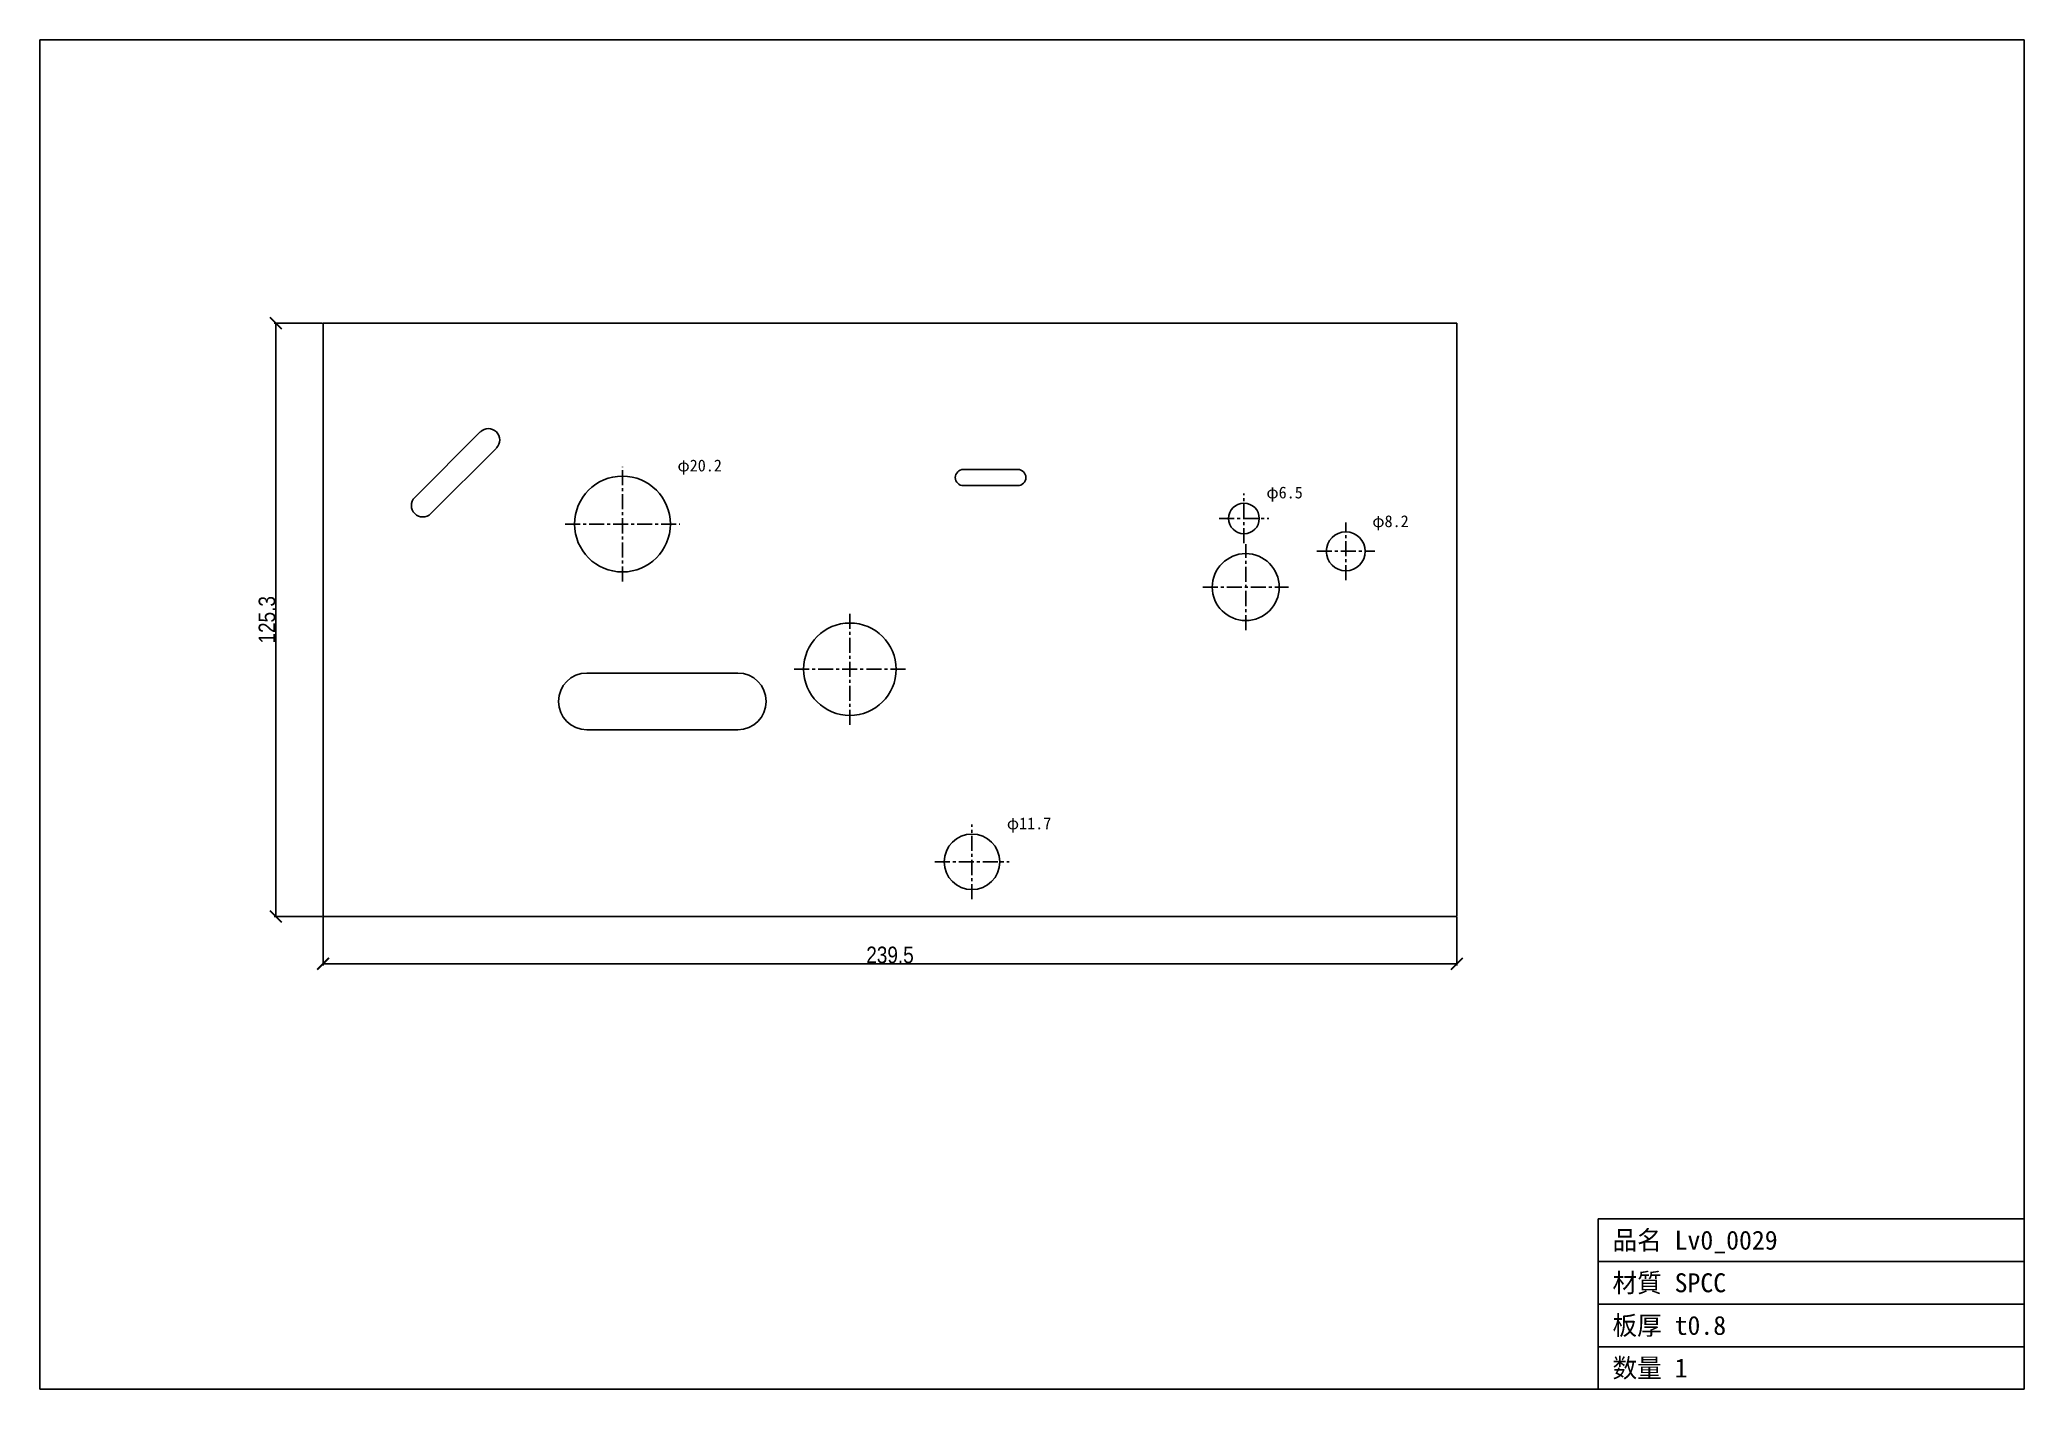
# Model space of a CAD drawing. Header units: millimetres. Extents: x -60 to 359, y -100 to 185.
import ezdxf

# ---------------------------------------------------------------- set-up
doc = ezdxf.new("R2010")
doc.units = ezdxf.units.MM
doc.linetypes.add('CENTER', pattern=[5.08, 3.175, -0.635, 0.635, -0.635])
doc.styles.add('OpenSansCondensed-Light', font='OpenSansCondensed-Light.ttf')
doc.dimstyles.new('EZDXF', dxfattribs={"dimtxt": 0.25, "dimasz": 0.175, "dimexe": 0.375, "dimexo": 0.125, "dimgap": 0.1, "dimtad": 1, "dimlfac": 100, "dimzin": 12, "dimdsep": 46, "dimtxsty": 'OpenSansCondensed-Light', "dimblk": 'ARCHTICK', "dimcen": 2.5, "dimazin": 3, "dimtfac": 0.5, "dimtmove": 2, "dimatfit": 3})

# ---------------------------------------------------------------- blocks, each defined once
blk = doc.blocks.new('HOLE_D6_48')
blk.add_circle((0, 0), 3.24)
blk = doc.blocks.new('_ARCHTICK')
at = {"color": 0, "linetype": 'BYBLOCK', "const_width": 0.15}
blk.add_lwpolyline([(-0.5, -0.5), (0.5, 0.5)], dxfattribs=at)

msp = doc.modelspace()

# ---------------------------------------------------------------- linework, layer by layer
at = {"color": 7, "linetype": 'CONTINUOUS'}
for p, q in [((359.4, 185.19), (-59.88, 185.19)), ((-59.88, 185.19), (-59.88, -99.88)), ((359.4, -99.88), (359.4, 185.19)), ((88.48, 125.31), (0, 125.31)), ((0, 125.31), (0, 95.84)), ((116.86, 125.31), (88.48, 125.31)), ((118.41, 125.31), (116.86, 125.31)), ((239.52, 125.31), (118.41, 125.31)), ((239.52, 0), (239.52, 125.31)), ((19.36, 88.49), (33.21, 102.35)), ((36.61, 98.94), (22.76, 85.09)), ((0, 95.84), (0, 0)), ((135.27, 94.41), (138.67, 94.41)), ((138.67, 94.41), (142.47, 94.41)), ((142.47, 94.41), (143.51, 94.41)), ((143.51, 94.41), (146.75, 94.41)), ((146.75, 91), (135.27, 91)), ((0, 0), (48.03, 0)), ((48.03, 0), (239.52, 0)), ((269.4, -99.88), (269.4, -63.88)), ((269.4, -63.88), (359.4, -63.88)), ((269.4, -72.88), (359.4, -72.88)), ((269.4, -81.88), (359.4, -81.88)), ((269.4, -90.88), (359.4, -90.88)), ((-59.88, -99.88), (359.4, -99.88))]:
    msp.add_line(p, q, dxfattribs=at)
at = {"color": 1, "linetype": 'CENTER'}
for p, q in [((63.24, 70.76), (63.24, 95)), ((194.54, 78.82), (194.54, 89.3)), ((189.3, 84.06), (199.78, 84.06)), ((51.12, 82.88), (75.36, 82.88)), ((216.05, 71.01), (216.05, 83.23)), ((194.91, 60.49), (194.91, 78.63)), ((209.94, 77.12), (222.16, 77.12)), ((185.84, 69.56), (203.98, 69.56)), ((111.29, 40.44), (111.29, 63.98)), ((99.52, 52.21), (123.06, 52.21)), ((137.08, 3.67), (137.08, 19.4)), ((129.22, 11.53), (144.95, 11.53))]:
    msp.add_line(p, q, dxfattribs=at)
at = {"color": 7, "linetype": 'CONTINUOUS'}
msp.add_lwpolyline([(55.7, 51.41), (87.63, 51.41, -1), (87.63, 39.45), (55.7, 39.45, -1)], format="xyb", close=True, dxfattribs=at)
for centre, radius in [((63.24, 82.88), 10.12), ((216.05, 77.12), 4.11), ((194.91, 69.56), 7.07), ((137.08, 11.53), 5.87)]:
    msp.add_circle(centre, radius, dxfattribs=at)
for centre, radius, start, end in [((34.91, 100.65), 2.4, -45, 135), ((135.27, 92.7), 1.71, 90, -90), ((146.75, 92.7), 1.71, -90, 90), ((21.06, 86.79), 2.4, 135, -45), ((111.29, 52.21), 9.77, 0, 180), ((111.29, 52.21), 9.77, 180, 0)]:
    msp.add_arc(centre, radius, start, end, dxfattribs=at)

# ---------------------------------------------------------------- block references
msp.add_blockref('HOLE_D6_48', (194.54, 84.06), dxfattribs=at)

# ---------------------------------------------------------------- texts
at = {"color": 2}
for s, height, p in [('φ20.2', 2.5, (74.86, 94)), ('φ6.5', 2.5, (199.28, 88.3)), ('φ8.2', 2.5, (221.66, 82.23)), ('φ11.7', 2.5, (144.45, 18.4)), ('品名 Lv0_0029', 4, (272.4, -70.38)), ('材質 SPCC', 4, (272.4, -79.38)), ('板厚 t0.8', 4, (272.4, -88.38)), ('数量 1', 4, (272.4, -97.38))]:
    msp.add_text(s, height=height, dxfattribs=at).set_placement(p)

# ---------------------------------------------------------------- dimensions: what is measured, and where the dimension line sits
at = {"color": 8}
msp.add_linear_dim(base=(-10, 0), p1=(0, 0), p2=(0, 125.31), angle=90, dimstyle='EZDXF', override={"dimtxt": 3.5, "dimasz": 2.5, "dimdec": 1, "dimlfac": 1}, dxfattribs=at).render()
msp.add_linear_dim(base=(0, -10), p1=(0, 0), p2=(239.52, 0), dimstyle='EZDXF', override={"dimtxt": 3.5, "dimasz": 2.5, "dimdec": 1, "dimlfac": 1}, dxfattribs=at).render()

doc.saveas('drawing.dxf')
